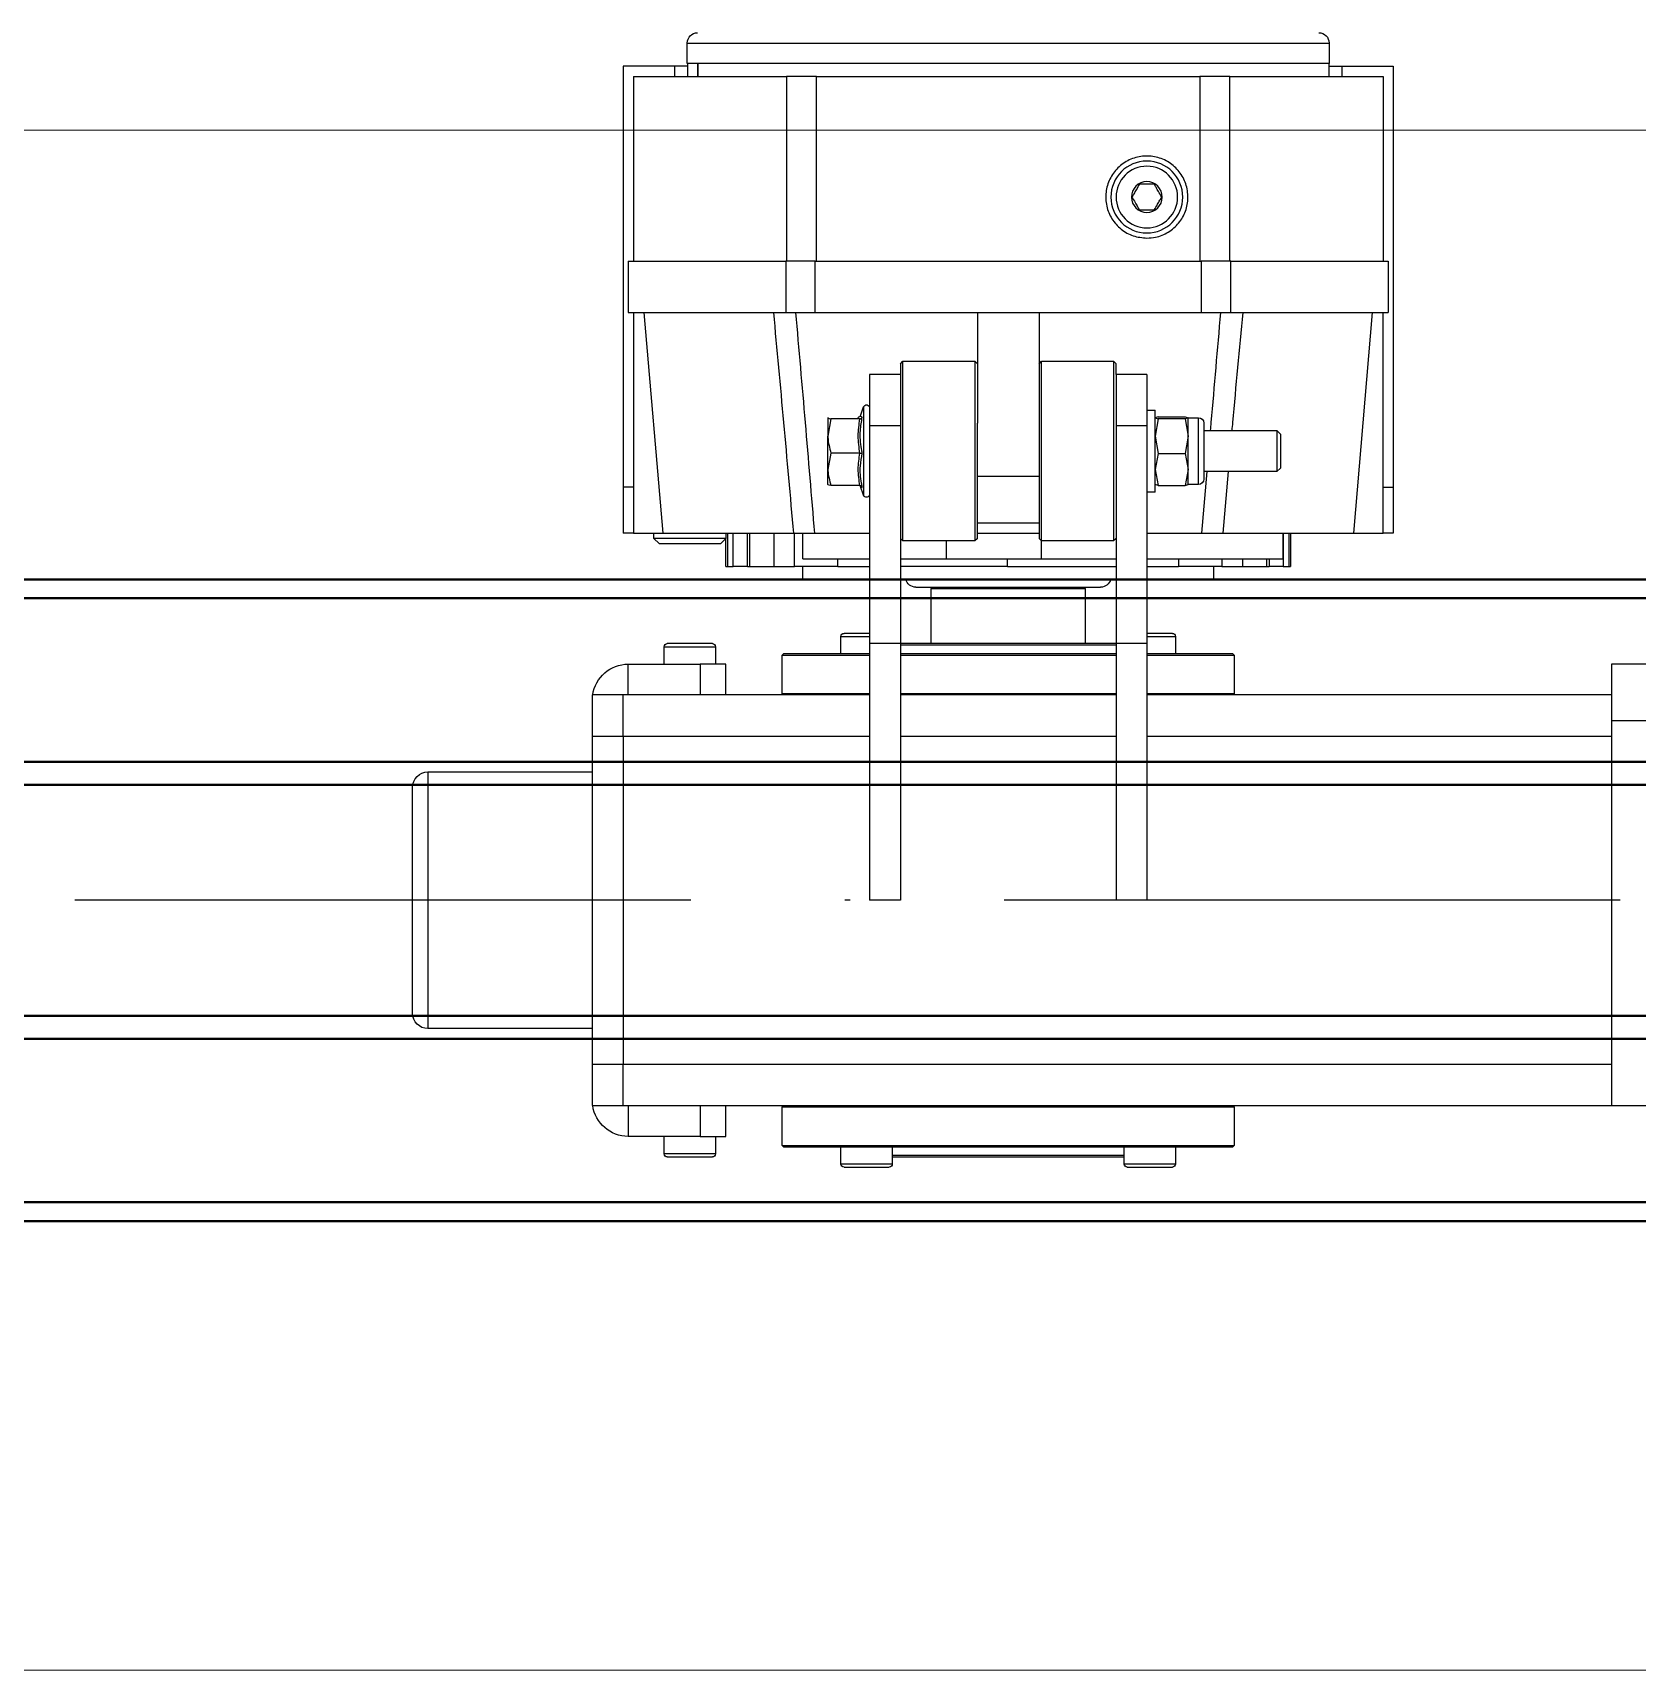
# Model space of a CAD drawing. Header units: centimetres. Extents: x 470464 to 524273, y 49611 to 59074.
# Drawn here: x 491965.83 to 491997.07, y 52192.56 to 52224.46 of the extents above; entities that cross this region are included whole.
import ezdxf

# ---------------------------------------------------------------- set-up
doc = ezdxf.new("R2010")
doc.units = ezdxf.units.CM
doc.header["$MEASUREMENT"] = 0
doc.linetypes.add('1244_Aselsan_MIUM_3000$0$ACAD_ISO10W100', pattern=[18, 12, -3, 0, -3])
doc.linetypes.add('XKITLINE00', pattern=[0])
doc.layers.add('S-COLS-CONC', color=4, linetype='Continuous', lineweight=40)
doc.layers.add('vinç', color=7, linetype='Continuous')

# ---------------------------------------------------------------- blocks, each defined once
blk = doc.blocks.new('eyryewthreaeetrreyajwh')
at = {"color": 2, "linetype": 'Continuous', "lineweight": 25}
for p, q in [((413623.84, 75657.838), (413623.84, 75707.838)), ((413631.34, 75657.838), (413631.34, 75707.838)), ((413632.44, 75707.838), (413632.44, 75657.838)), ((413623.84, 75638.588), (413623.84, 75657.838)), ((413631.34, 75657.838), (413623.84, 75657.838)), ((413624.64, 75657.838), (413624.64, 75638.588)), ((413631.04, 75648.788), (413631.04, 75657.838)), ((413632.44, 75657.838), (413631.34, 75657.838)), ((413631.84, 75657.838), (413631.84, 75648.788)), ((413635.89, 75653.588), (413634.99, 75653.588)), ((413634.99, 75653.588), (413634.99, 75653.388)), ((413634.99, 75653.388), (413639.29, 75653.388)), ((413635.89, 75653.388), (413635.89, 75653.588)), ((413644.09, 75653.588), (413635.89, 75653.588)), ((413640.29, 75653.488), (413639.29, 75653.488)), ((413639.29, 75650.422), (413639.29, 75653.488)), ((413640.29, 75650.422), (413640.29, 75653.488)), ((413643.89, 75653.388), (413640.29, 75653.388)), ((413643.89, 75650.407), (413643.89, 75653.388)), ((413644.09, 75652.588), (413644.09, 75653.588)), ((413639.29, 75653.176), (413634.99, 75652.81)), ((413634.99, 75650.271), (413634.99, 75652.81)), ((413644.09, 75652.588), (413643.89, 75652.588)), ((413644.09, 75652.33), (413644.09, 75652.588)), ((413644.14, 75652.338), (413644.14, 75639.838)), ((413644.54, 75652.338), (413644.14, 75652.338)), ((413644.54, 75639.838), (413644.54, 75652.338)), ((413644.14, 75652.33), (413643.89, 75652.33)), ((413644.14, 75652.329), (413643.89, 75652.329)), ((413644.14, 75652.329), (413644.14, 75640.052)), ((413634.34, 75651.557), (413634.34, 75651.588)), ((413634.99, 75651.588), (413634.34, 75651.588)), ((413634.34, 75651.557), (413634.99, 75651.557)), ((413634.34, 75651.445), (413634.34, 75651.557)), ((413634.99, 75651.445), (413634.34, 75651.445)), ((413634.34, 75651.445), (413634.34, 75651.168)), ((413634.49, 75648.788), (413634.49, 75651.438)), ((413634.99, 75651.438), (413634.49, 75651.438)), ((413636.259, 75651.388), (413636.19, 75651.319)), ((413636.921, 75651.388), (413636.259, 75651.388)), ((413636.99, 75651.319), (413636.921, 75651.388)), ((413634.34, 75651.117), (413634.34, 75651.168)), ((413634.49, 75651.168), (413634.34, 75651.168)), ((413634.34, 75650.654), (413634.34, 75651.117)), ((413634.49, 75651.117), (413634.34, 75651.117)), ((413636.19, 75651.319), (413636.19, 75649.898)), ((413636.99, 75651.319), (413636.19, 75651.319)), ((413636.99, 75649.898), (413636.99, 75651.319)), ((413623.065, 75650.488), (413623.04, 75650.463)), ((413623.04, 75641.713), (413623.04, 75650.463)), ((413623.065, 75641.688), (413623.065, 75650.488)), ((413623.815, 75650.488), (413623.065, 75650.488)), ((413623.815, 75641.688), (413623.815, 75650.488)), ((413623.815, 75650.488), (413623.84, 75650.463)), ((413623.84, 75641.713), (413623.84, 75650.463)), ((413631.865, 75650.488), (413631.84, 75650.463)), ((413631.865, 75650.488), (413631.865, 75648.788)), ((413632.615, 75650.488), (413631.865, 75650.488)), ((413632.615, 75648.788), (413632.615, 75650.488)), ((413632.64, 75650.463), (413632.615, 75650.488)), ((413632.64, 75650.463), (413632.64, 75649.296)), ((413634.34, 75650.248), (413634.34, 75650.654)), ((413634.34, 75650.654), (413634.49, 75650.654)), ((413634.34, 75650.248), (413634.34, 75649.402)), ((413634.49, 75650.248), (413634.34, 75650.248)), ((413634.99, 75650.271), (413636.19, 75650.378)), ((413634.99, 75649.855), (413634.99, 75650.271)), ((413639.29, 75650.422), (413640.29, 75650.422)), ((413639.29, 75649.846), (413639.29, 75650.422)), ((413640.29, 75650.422), (413640.29, 75649.846)), ((413640.29, 75650.407), (413643.89, 75650.407)), ((413643.89, 75650.407), (413643.89, 75649.821)), ((413634.09, 75648.788), (413634.09, 75650.088)), ((413634.34, 75650.088), (413634.09, 75650.088)), ((413636.19, 75649.956), (413634.99, 75649.855)), ((413634.99, 75648.788), (413634.99, 75649.855)), ((413635.94, 75649.796), (413637.24, 75649.796)), ((413635.94, 75649.796), (413635.94, 75649.592)), ((413637.24, 75649.592), (413637.24, 75649.796)), ((413640.29, 75649.846), (413639.29, 75649.846)), ((413639.29, 75642.33), (413639.29, 75649.846)), ((413640.29, 75642.33), (413640.29, 75649.846)), ((413643.89, 75649.821), (413640.29, 75649.821)), ((413643.89, 75642.355), (413643.89, 75649.821)), ((413636.231, 75649.592), (413635.918, 75649.534)), ((413635.918, 75649.534), (413635.941, 75649.592)), ((413635.918, 75649.006), (413635.918, 75649.534)), ((413635.94, 75649.592), (413636.231, 75649.592)), ((413636.544, 75649.534), (413636.231, 75649.592)), ((413636.231, 75649.592), (413636.88, 75649.592)), ((413636.88, 75649.592), (413636.544, 75649.534)), ((413636.544, 75649.006), (413636.544, 75649.534)), ((413636.88, 75649.592), (413637.239, 75649.592)), ((413637.216, 75649.534), (413636.88, 75649.592)), ((413637.239, 75649.592), (413637.216, 75649.534)), ((413637.216, 75649.534), (413637.216, 75649.006)), ((413637.261, 75649.534), (413637.239, 75649.592)), ((413637.261, 75649.006), (413637.261, 75649.534)), ((413622.64, 75648.465), (413622.64, 75649.286)), ((413622.7, 75649.346), (413622.7, 75648.413)), ((413623.04, 75649.346), (413622.7, 75649.346)), ((413632.98, 75649.346), (413632.64, 75649.346)), ((413632.64, 75649.296), (413632.64, 75649.063)), ((413632.98, 75648.788), (413632.98, 75649.346)), ((413633.04, 75649.286), (413633.04, 75648.846)), ((413634.49, 75649.402), (413634.34, 75649.402)), ((413634.34, 75648.788), (413634.34, 75649.402)), ((413634.34, 75649.402), (413634.34, 75649.402)), ((413634.49, 75649.402), (413634.34, 75649.402)), ((413632.64, 75649.063), (413632.64, 75648.788)), ((413633.04, 75648.846), (413633.04, 75648.788)), ((413635.79, 75648.948), (413637.39, 75648.948)), ((413635.79, 75648.948), (413635.79, 75648.788)), ((413636.231, 75648.948), (413635.918, 75649.006)), ((413635.918, 75649.006), (413635.941, 75648.948)), ((413636.544, 75649.006), (413636.231, 75648.948)), ((413636.88, 75648.948), (413636.544, 75649.006)), ((413637.216, 75649.006), (413636.88, 75648.948)), ((413637.239, 75648.948), (413637.216, 75649.006)), ((413637.261, 75649.006), (413637.239, 75648.948)), ((413637.39, 75648.788), (413637.39, 75648.948)), ((413627.84, 75648.788), (413627.84, 75648.188)), ((413632.84, 75648.788), (413627.84, 75648.788)), ((413632.84, 75648.788), (413632.84, 75648.188)), ((413637.08, 75648.788), (413632.84, 75648.788)), ((413637.08, 75648.788), (413637.08, 75648.188)), ((413638.08, 75648.788), (413637.08, 75648.788)), ((413638.08, 75648.788), (413638.08, 75648.188)), ((413622.64, 75648.406), (413622.64, 75648.465)), ((413622.7, 75648.413), (413622.7, 75648.346)), ((413622.7, 75648.346), (413623.04, 75648.346)), ((413622.84, 75643.83), (413622.84, 75648.346)), ((413622.865, 75648.346), (413622.865, 75643.83)), ((413632.84, 75648.188), (413627.84, 75648.188)), ((413631.04, 75643.988), (413631.04, 75648.188)), ((413631.84, 75648.188), (413631.84, 75643.988)), ((413631.865, 75648.188), (413631.865, 75643.988)), ((413632.615, 75643.988), (413632.615, 75648.188)), ((413632.64, 75648.188), (413632.64, 75643.988)), ((413632.815, 75643.988), (413632.815, 75648.188)), ((413637.08, 75648.188), (413632.84, 75648.188)), ((413632.84, 75648.188), (413632.84, 75643.988)), ((413633.94, 75644.288), (413633.94, 75647.888)), ((413634.09, 75643.988), (413634.09, 75648.188)), ((413634.34, 75646.072), (413634.34, 75648.188)), ((413634.49, 75646.737), (413634.49, 75648.188)), ((413634.89, 75648.188), (413634.84, 75648.138)), ((413634.84, 75648.138), (413634.84, 75646.738)), ((413638.34, 75648.138), (413634.84, 75648.138)), ((413638.08, 75648.188), (413637.08, 75648.188)), ((413638.08, 75648.188), (413638.29, 75648.188)), ((413638.34, 75648.138), (413638.29, 75648.188)), ((413638.34, 75646.738), (413638.34, 75648.138)), ((413633.915, 75647.588), (413632.84, 75647.588)), ((413633.915, 75646.088), (413633.915, 75647.588)), ((413633.94, 75647.563), (413633.915, 75647.588)), ((413634.49, 75644.884), (413634.49, 75646.737)), ((413634.49, 75646.737), (413634.84, 75646.737)), ((413634.84, 75646.738), (413634.89, 75646.688)), ((413634.84, 75646.738), (413638.34, 75646.738)), ((413637.132, 75646.688), (413634.89, 75646.688)), ((413634.99, 75645.488), (413634.99, 75646.688)), ((413635.19, 75645.488), (413635.19, 75646.688)), ((413636.103, 75645.488), (413636.103, 75646.688)), ((413639.29, 75646.688), (413637.132, 75646.688)), ((413638.29, 75646.688), (413638.34, 75646.738)), ((413633.915, 75644.588), (413633.915, 75646.088)), ((413634.34, 75646.072), (413634.49, 75646.072)), ((413634.34, 75646.072), (413634.34, 75643.988)), ((413634.89, 75645.488), (413634.84, 75645.438)), ((413634.84, 75645.438), (413634.84, 75644.038)), ((413638.34, 75645.438), (413634.84, 75645.438)), ((413634.89, 75645.488), (413637.132, 75645.488)), ((413639.29, 75645.488), (413637.132, 75645.488)), ((413638.34, 75645.438), (413638.29, 75645.488)), ((413638.34, 75644.038), (413638.34, 75645.438)), ((413634.49, 75643.988), (413634.49, 75644.884)), ((413634.49, 75644.884), (413634.84, 75644.884)), ((413632.84, 75644.588), (413633.915, 75644.588)), ((413633.915, 75644.588), (413633.94, 75644.613)), ((413622.64, 75642.949), (413622.64, 75643.77)), ((413622.7, 75643.83), (413622.7, 75642.897)), ((413623.04, 75643.83), (413622.7, 75643.83)), ((413627.84, 75643.988), (413627.84, 75643.388)), ((413632.84, 75643.988), (413627.84, 75643.988)), ((413632.84, 75643.988), (413632.84, 75643.388)), ((413637.08, 75643.988), (413632.84, 75643.988)), ((413634.84, 75644.038), (413634.89, 75643.988)), ((413634.84, 75644.038), (413638.34, 75644.038)), ((413637.08, 75643.988), (413637.08, 75643.388)), ((413638.08, 75643.988), (413637.08, 75643.988)), ((413638.08, 75643.988), (413638.08, 75643.388)), ((413638.29, 75643.988), (413638.08, 75643.988)), ((413638.29, 75643.988), (413638.34, 75644.038)), ((413632.84, 75643.388), (413627.84, 75643.388)), ((413631.04, 75638.588), (413631.04, 75643.388)), ((413631.84, 75643.388), (413631.84, 75638.588)), ((413631.865, 75643.388), (413631.865, 75641.688)), ((413632.615, 75641.688), (413632.615, 75643.388)), ((413632.64, 75643.388), (413632.64, 75643.114)), ((413632.64, 75643.114), (413632.64, 75642.88)), ((413637.08, 75643.388), (413632.84, 75643.388)), ((413632.98, 75643.33), (413632.98, 75643.388)), ((413632.98, 75642.83), (413632.98, 75643.33)), ((413633.04, 75643.388), (413633.04, 75642.89)), ((413634.09, 75642.088), (413634.09, 75643.388)), ((413634.34, 75642.772), (413634.34, 75643.388)), ((413634.49, 75642.088), (413634.49, 75643.388)), ((413634.99, 75642.321), (413634.99, 75643.388)), ((413637.45, 75643.272), (413635.729, 75643.272)), ((413635.729, 75643.272), (413635.903, 75643.208)), ((413635.905, 75643.213), (413635.903, 75643.211)), ((413635.92, 75643.194), (413635.92, 75642.636)), ((413636.548, 75643.194), (413636.548, 75642.636)), ((413638.08, 75643.388), (413637.08, 75643.388)), ((413637.218, 75643.194), (413637.218, 75642.636)), ((413637.276, 75643.208), (413637.45, 75643.272)), ((413622.64, 75642.89), (413622.64, 75642.949)), ((413622.7, 75642.897), (413622.7, 75642.83)), ((413622.7, 75642.83), (413623.04, 75642.83)), ((413632.64, 75642.88), (413632.64, 75641.713)), ((413632.64, 75642.83), (413632.98, 75642.83)), ((413634.34, 75642.772), (413634.49, 75642.772)), ((413634.34, 75642.772), (413634.34, 75641.928)), ((413635.939, 75642.579), (413635.94, 75642.578)), ((413635.941, 75642.578), (413636.234, 75642.578)), ((413636.548, 75642.636), (413636.234, 75642.578)), ((413636.234, 75642.578), (413636.883, 75642.578)), ((413637.218, 75642.636), (413636.883, 75642.578)), ((413637.239, 75642.578), (413636.883, 75642.578)), ((413637.241, 75642.582), (413637.239, 75642.578)), ((413637.24, 75642.578), (413637.241, 75642.579)), ((413634.99, 75641.905), (413634.99, 75642.321)), ((413639.29, 75642.33), (413640.29, 75642.33)), ((413639.29, 75641.754), (413639.29, 75642.33)), ((413640.29, 75642.355), (413643.89, 75642.355)), ((413640.29, 75642.33), (413640.29, 75641.754)), ((413643.89, 75642.355), (413643.89, 75641.769)), ((413634.09, 75642.088), (413634.34, 75642.088)), ((413634.34, 75641.928), (413634.99, 75641.928)), ((413634.34, 75641.523), (413634.34, 75641.928)), ((413634.49, 75642.088), (413634.99, 75642.088)), ((413634.99, 75639.366), (413634.99, 75641.905)), ((413623.04, 75641.713), (413623.065, 75641.688)), ((413623.065, 75641.688), (413623.815, 75641.688)), ((413623.84, 75641.713), (413623.815, 75641.688)), ((413631.84, 75641.713), (413631.865, 75641.688)), ((413631.865, 75641.688), (413632.615, 75641.688)), ((413632.615, 75641.688), (413632.64, 75641.713)), ((413634.99, 75641.523), (413634.34, 75641.523)), ((413634.34, 75641.059), (413634.34, 75641.523)), ((413640.29, 75641.754), (413639.29, 75641.754)), ((413639.29, 75638.688), (413639.29, 75641.754)), ((413643.89, 75641.769), (413640.29, 75641.769)), ((413640.29, 75638.688), (413640.29, 75641.754)), ((413643.89, 75638.788), (413643.89, 75641.769)), ((413634.34, 75641.059), (413634.99, 75641.059)), ((413634.34, 75641.008), (413634.34, 75641.059)), ((413634.34, 75641.008), (413634.34, 75640.731)), ((413634.34, 75641.008), (413634.99, 75641.008)), ((413623.24, 75640.588), (413623.84, 75640.588)), ((413623.24, 75640.088), (413623.24, 75640.588)), ((413631.84, 75640.588), (413632.44, 75640.588)), ((413632.44, 75640.588), (413632.44, 75640.088)), ((413634.34, 75640.731), (413634.99, 75640.731)), ((413634.34, 75640.619), (413634.34, 75640.731)), ((413634.99, 75640.619), (413634.34, 75640.619)), ((413634.34, 75640.588), (413634.34, 75640.619)), ((413634.34, 75640.588), (413634.89, 75640.588)), ((413634.89, 75640.588), (413634.79, 75640.488)), ((413634.89, 75640.588), (413634.89, 75639.188)), ((413634.99, 75640.588), (413634.89, 75640.588)), ((413622.84, 75639.507), (413622.84, 75640.328)), ((413622.9, 75640.388), (413622.9, 75639.455)), ((413623.24, 75640.388), (413622.9, 75640.388)), ((413632.78, 75640.388), (413632.44, 75640.388)), ((413632.78, 75640.321), (413632.78, 75640.388)), ((413632.78, 75639.388), (413632.78, 75640.321)), ((413632.84, 75640.328), (413632.84, 75640.269)), ((413632.84, 75640.269), (413632.84, 75639.448)), ((413634.79, 75639.288), (413634.79, 75640.488)), ((413623.84, 75640.088), (413623.24, 75640.088)), ((413623.24, 75640.088), (413623.24, 75638.688)), ((413632.44, 75640.088), (413631.84, 75640.088)), ((413632.44, 75638.688), (413632.44, 75640.088)), ((413643.89, 75640.052), (413644.14, 75640.052)), ((413643.89, 75640.045), (413644.14, 75640.045)), ((413643.89, 75639.847), (413644.14, 75639.847)), ((413644.09, 75639.588), (413643.89, 75639.588)), ((413644.09, 75639.847), (413644.09, 75639.588)), ((413644.09, 75639.588), (413644.09, 75638.588)), ((413644.14, 75639.838), (413644.54, 75639.838)), ((413622.84, 75639.448), (413622.84, 75639.507)), ((413622.9, 75639.455), (413622.9, 75639.388)), ((413622.9, 75639.388), (413623.24, 75639.388)), ((413632.44, 75639.388), (413632.78, 75639.388)), ((413634.79, 75639.288), (413634.89, 75639.188)), ((413634.99, 75639.366), (413639.29, 75639)), ((413634.89, 75639.188), (413634.99, 75639.188)), ((413623.84, 75638.688), (413623.24, 75638.688)), ((413631.84, 75638.688), (413632.44, 75638.688)), ((413639.29, 75638.788), (413634.99, 75638.788)), ((413634.99, 75638.788), (413634.99, 75638.588)), ((413635.89, 75638.788), (413635.89, 75638.588)), ((413640.29, 75638.688), (413639.29, 75638.688)), ((413643.89, 75638.788), (413640.29, 75638.788)), ((413623.84, 75637.988), (413623.84, 75638.588)), ((413623.84, 75638.588), (413624.64, 75638.588)), ((413624.64, 75638.588), (413624.64, 75637.988)), ((413631.04, 75638.588), (413624.64, 75638.588)), ((413631.04, 75637.988), (413631.04, 75638.588)), ((413631.04, 75638.588), (413631.84, 75638.588)), ((413631.84, 75638.588), (413631.84, 75637.988)), ((413635.89, 75638.588), (413634.99, 75638.588)), ((413644.09, 75638.588), (413635.89, 75638.588)), ((413624.64, 75637.988), (413623.84, 75637.988)), ((413631.04, 75637.988), (413624.64, 75637.988)), ((413625.34, 75637.988), (413625.34, 75634.788)), ((413630.34, 75634.788), (413630.34, 75637.988)), ((413631.84, 75637.988), (413631.04, 75637.988)), ((413625.468, 75634.788), (413625.34, 75634.788)), ((413630.34, 75634.788), (413625.468, 75634.788)), ((413625.64, 75634.488), (413625.753, 75634.488)), ((413625.753, 75634.488), (413630.04, 75634.488))]:
    blk.add_line(p, q, dxfattribs=at)
for radius in [0.7, 0.6, 0.3]:
    blk.add_circle((413641.54, 75648.788), radius, dxfattribs=at)
for centre, radius, start, end in [((413644.54, 75652.138), 0.2, 0, 90), ((413636.042, 75649.796), 0.102, 90, 180), ((413637.138, 75649.796), 0.102, 0, 90), ((413622.7, 75649.286), 0.06, 90, 180), ((413632.98, 75649.286), 0.06, 0, 90), ((413622.7, 75648.406), 0.06, 180, 270), ((413634.14, 75647.888), 0.2, 104.4775, 180), ((413634.14, 75644.288), 0.2, 180, 255.5225), ((413622.7, 75643.77), 0.06, 90, 180), ((413635.75, 75643.328), 0.06, 90, 250), ((413637.43, 75643.328), 0.06, 290, 90), ((413622.7, 75642.89), 0.06, 180, 270), ((413632.98, 75642.89), 0.06, 270, 0), ((413622.9, 75640.328), 0.06, 90, 180), ((413632.78, 75640.328), 0.06, 0, 90), ((413644.54, 75640.038), 0.2, 270, 0), ((413622.9, 75639.448), 0.06, 180, 270), ((413632.78, 75639.448), 0.06, 270, 0), ((413623.94, 75638.688), 0.7, 180, 261.7868), ((413631.74, 75638.688), 0.7, 278.2132, 0), ((413625.64, 75634.788), 0.3, 180, 270), ((413630.04, 75634.788), 0.3, 270, 0)]:
    blk.add_arc(centre, radius, start, end, dxfattribs=at)
for points, knots in [([(413634.99, 75652.81), (413634.99, 75652.849), (413634.99, 75652.928), (413634.99, 75653.039), (413634.99, 75653.141), (413634.99, 75653.257), (413634.99, 75653.364), (413634.99, 75653.38), (413634.99, 75653.388)], [0, 0, 0, 0, 0.125226, 0.250513, 0.375031, 0.500778, 0.749925, 1, 1, 1, 1]), ([(413636.99, 75650.449), (413637.043, 75650.454), (413637.81, 75650.522), (413638.576, 75650.594), (413639.29, 75650.661)], [0, 0, 0, 0, 0.069393, 1, 1, 1, 1]), ([(413639.29, 75650.222), (413638.576, 75650.16), (413637.81, 75650.093), (413637.043, 75650.028), (413636.99, 75650.024)], [0, 0, 0, 0, 0.93061, 1, 1, 1, 1]), ([(413636.834, 75649.898), (413636.769, 75649.898), (413636.67, 75649.898), (413636.525, 75649.898), (413636.415, 75649.898), (413636.312, 75649.898), (413636.196, 75649.898), (413636.089, 75649.898), (413636.041, 75649.898), (413636.044, 75649.898), (413636.044, 75649.898)], [0, 0, 0, 0, 0.185008, 0.284601, 0.386308, 0.488014, 0.587607, 0.772615, 0.957624, 1, 1, 1, 1]), ([(413637.135, 75649.898), (413637.135, 75649.898), (413637.136, 75649.898), (413637.113, 75649.898), (413637.067, 75649.898), (413636.983, 75649.898), (413636.893, 75649.898), (413636.834, 75649.898)], [0, 0, 0, 0, 0.10494, 0.291479, 0.478017, 0.660679, 1, 1, 1, 1]), ([(413640.74, 75648.788), (413640.749, 75648.698), (413640.766, 75648.518), (413640.904, 75648.278), (413641.108, 75648.096), (413641.362, 75647.992), (413641.635, 75647.978), (413641.897, 75648.055), (413642.119, 75648.215), (413642.276, 75648.439), (413642.35, 75648.702), (413642.333, 75648.975), (413642.226, 75649.228), (413642.042, 75649.431), (413641.8, 75649.561), (413641.53, 75649.603), (413641.261, 75649.554), (413641.024, 75649.419), (413640.845, 75649.214), (413640.753, 75648.991), (413640.743, 75648.845), (413640.74, 75648.788)], [0, 0, 0, 0, 0.053787, 0.107578, 0.161294, 0.214927, 0.268512, 0.322079, 0.375654, 0.429265, 0.482947, 0.536728, 0.590596, 0.644473, 0.698243, 0.751831, 0.805278, 0.858726, 0.912316, 0.966087, 1, 1, 1, 1]), ([(413641.29, 75648.932), (413641.325, 75648.953), (413641.387, 75648.988), (413641.476, 75649.04), (413641.52, 75649.065), (413641.54, 75649.077)], [0, 0, 0, 0, 0.439126, 0.751374, 1, 1, 1, 1]), ([(413641.29, 75648.644), (413641.29, 75648.661), (413641.29, 75648.708), (413641.29, 75648.796), (413641.29, 75648.877), (413641.29, 75648.921), (413641.29, 75648.932)], [0, 0, 0, 0, 0.184931, 0.519846, 0.871444, 1, 1, 1, 1]), ([(413641.54, 75649.077), (413641.575, 75649.056), (413641.637, 75649.021), (413641.726, 75648.969), (413641.77, 75648.944), (413641.79, 75648.932)], [0, 0, 0, 0, 0.439126, 0.751374, 1, 1, 1, 1]), ([(413641.79, 75648.932), (413641.79, 75648.921), (413641.79, 75648.877), (413641.79, 75648.796), (413641.79, 75648.708), (413641.79, 75648.661), (413641.79, 75648.644)], [0, 0, 0, 0, 0.128556, 0.480154, 0.815069, 1, 1, 1, 1]), ([(413641.54, 75648.499), (413641.504, 75648.52), (413641.443, 75648.555), (413641.354, 75648.607), (413641.309, 75648.632), (413641.29, 75648.644)], [0, 0, 0, 0, 0.439126, 0.751374, 1, 1, 1, 1]), ([(413641.79, 75648.644), (413641.754, 75648.623), (413641.693, 75648.588), (413641.604, 75648.536), (413641.559, 75648.511), (413641.54, 75648.499)], [0, 0, 0, 0, 0.439126, 0.751374, 1, 1, 1, 1]), ([(413635.903, 75643.211), (413635.903, 75643.211), (413635.897, 75643.205), (413635.89, 75643.226), (413635.884, 75643.246)], [0, 0, 0, 0, 0.074175, 1, 1, 1, 1]), ([(413635.884, 75643.246), (413635.911, 75643.241), (413636.05, 75643.212), (413636.274, 75643.195), (413636.465, 75643.231), (413636.546, 75643.246)], [0, 0, 0, 0, 0.125752, 0.631058, 1, 1, 1, 1]), ([(413635.884, 75643.246), (413635.884, 75643.246), (413635.889, 75643.244), (413635.899, 75643.238), (413635.91, 75643.226), (413635.918, 75643.211), (413635.919, 75643.2), (413635.92, 75643.194)], [0, 0, 0, 0, 0.006713, 0.267679, 0.528689, 0.76386, 1, 1, 1, 1]), ([(413635.904, 75643.213), (413635.911, 75643.208), (413635.922, 75643.201), (413635.92, 75643.202), (413635.92, 75643.203)], [0, 0, 0, 0, 0.667309, 1, 1, 1, 1]), ([(413636.548, 75643.194), (413636.445, 75643.177), (413636.236, 75643.143), (413636.026, 75643.177), (413635.92, 75643.194)], [0, 0, 0, 0, 0.492207, 1, 1, 1, 1]), ([(413636.546, 75643.246), (413636.575, 75643.241), (413636.721, 75643.212), (413636.959, 75643.195), (413637.165, 75643.231), (413637.252, 75643.246)], [0, 0, 0, 0, 0.125752, 0.631058, 1, 1, 1, 1]), ([(413636.548, 75643.194), (413636.548, 75643.2), (413636.548, 75643.211), (413636.547, 75643.226), (413636.547, 75643.238), (413636.546, 75643.244), (413636.546, 75643.246), (413636.546, 75643.246)], [0, 0, 0, 0, 0.23614, 0.471311, 0.732321, 0.993287, 1, 1, 1, 1]), ([(413637.218, 75643.194), (413637.108, 75643.177), (413636.885, 75643.143), (413636.661, 75643.177), (413636.548, 75643.194)], [0, 0, 0, 0, 0.492207, 1, 1, 1, 1]), ([(413637.218, 75643.194), (413637.218, 75643.2), (413637.219, 75643.211), (413637.227, 75643.226), (413637.238, 75643.238), (413637.247, 75643.244), (413637.252, 75643.246), (413637.252, 75643.246)], [0, 0, 0, 0, 0.23614, 0.471311, 0.732321, 0.993287, 1, 1, 1, 1]), ([(413637.26, 75643.194), (413637.253, 75643.177), (413637.239, 75643.143), (413637.225, 75643.177), (413637.218, 75643.194)], [0, 0, 0, 0, 0.492207, 1, 1, 1, 1]), ([(413637.252, 75643.246), (413637.253, 75643.241), (413637.26, 75643.215), (413637.268, 75643.214), (413637.274, 75643.213)], [0, 0, 0, 0, 0.22951, 1, 1, 1, 1]), ([(413637.26, 75643.202), (413637.259, 75643.203), (413637.257, 75643.203), (413637.271, 75643.209), (413637.277, 75643.211)], [0, 0, 0, 0, 0.557977, 1, 1, 1, 1]), ([(413636.234, 75642.578), (413636.226, 75642.578), (413636.12, 75642.579), (413636.016, 75642.609), (413635.92, 75642.636)], [0, 0, 0, 0, 0.0702148, 1, 1, 1, 1]), ([(413635.92, 75642.636), (413635.925, 75642.613), (413635.932, 75642.582), (413635.939, 75642.579), (413635.941, 75642.578)], [0, 0, 0, 0, 0.758149, 1, 1, 1, 1]), ([(413636.883, 75642.578), (413636.875, 75642.578), (413636.762, 75642.579), (413636.651, 75642.609), (413636.548, 75642.636)], [0, 0, 0, 0, 0.0702148, 1, 1, 1, 1]), ([(413637.239, 75642.578), (413637.237, 75642.579), (413637.23, 75642.582), (413637.223, 75642.613), (413637.218, 75642.636)], [0, 0, 0, 0, 0.2418514, 1, 1, 1, 1]), ([(413634.99, 75642.321), (413635.71, 75642.261), (413637.143, 75642.141), (413638.576, 75642.016), (413639.29, 75641.954)], [0, 0, 0, 0, 0.5022204, 1, 1, 1, 1]), ([(413639.29, 75641.515), (413638.576, 75641.581), (413637.143, 75641.715), (413635.71, 75641.841), (413634.99, 75641.905)], [0, 0, 0, 0, 0.497768, 1, 1, 1, 1]), ([(413634.99, 75638.788), (413634.99, 75638.796), (413634.99, 75638.812), (413634.99, 75638.919), (413634.99, 75639.034), (413634.99, 75639.136), (413634.99, 75639.248), (413634.99, 75639.327), (413634.99, 75639.366)], [0, 0, 0, 0, 0.249437, 0.49859, 0.624333, 0.748954, 0.874481, 1, 1, 1, 1])]:
    blk.add_open_spline(points, degree=3, knots=knots, dxfattribs=at)
blk = doc.blocks.new('teyrujehkutk5rjykturjset')
at = {"layer": 'vinç', "color": 2, "xscale": -1}
blk.add_blockref('eyryewthreaeetrreyajwh', (828164.925, 0), dxfattribs=at)
blk = doc.blocks.new('FSDGDFGFDSAGDSA')
at = {"color": 2, "linetype": 'XKITLINE00', "lineweight": 0}
for p, q in [((399394.425, 55937.132), (399394.425, 57737.132)), ((399424.425, 55937.132), (399424.425, 57737.132))]:
    blk.add_line(p, q, dxfattribs=at)
blk = doc.blocks.new('dfghdsfdhfd')
at = {"layer": 'S-COLS-CONC', "color": 2}
for p, q in [((1058.456, -34669.091), (1058.456, -35856.591)), ((1058.09, -34669.458), (1058.09, -35856.958)), ((1054.906, -34672.641), (1054.906, -35860.141)), ((1054.456, -34673.091), (1054.456, -35860.591)), ((1049.956, -34677.591), (1049.956, -35865.091)), ((1049.506, -34678.041), (1049.506, -35865.541)), ((1046.323, -34681.225), (1046.323, -35868.725)), ((1045.956, -34681.591), (1045.956, -35869.091))]:
    blk.add_line(p, q, dxfattribs=at)
blk = doc.blocks.new('rtrtjhrkıtyurjtyrkurjt')
at = {"color": 2, "linetype": '1244_Aselsan_MIUM_3000$0$ACAD_ISO10W100'}
blk.add_line((417986.459, 77287.009), (417986.46, 73732.555), dxfattribs=at)
at = {"layer": 'S-COLS-CONC', "color": 2, "xscale": -1}
blk.add_blockref('dfghdsfdhfd', (419038.665, 110768.101), dxfattribs=at)
at = {"layer": 'vinç', "color": 2}
for name, p in [('FSDGDFGFDSAGDSA', (18577.034, 18723.877)), ('teyrujehkutk5rjykturjset', (3449.374, 0))]:
    blk.add_blockref(name, p, dxfattribs=at)

msp = doc.modelspace()

# ---------------------------------------------------------------- block references
at = {"layer": 'vinç', "color": 2, "rotation": 270}
msp.add_blockref('rtrtjhrkıtyurjtyrkurjt', (416338.736, 470194.022), dxfattribs=at)

doc.saveas('drawing.dxf')
